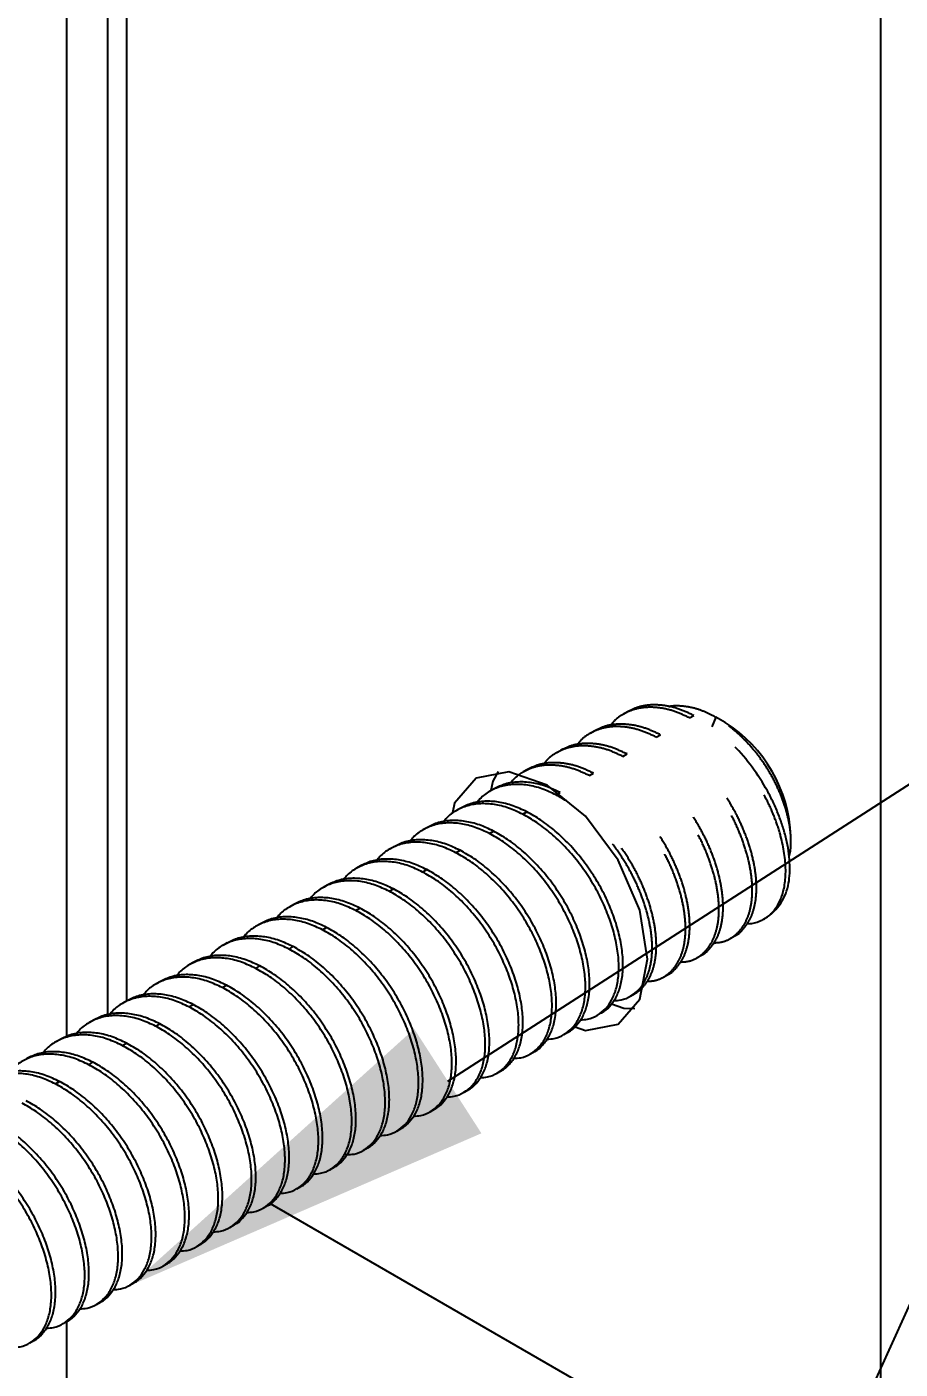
# Model space of a CAD drawing. Extents: x 0 to 11.1, y -12.5 to 0.1.
# Drawn here: x 8.37 to 8.949, y -8.87 to -7.981 of the extents above; entities that cross this region are included whole.
import ezdxf
from ezdxf import colors
from ezdxf.entities.mleader import LeaderData, LeaderLine
from ezdxf.math import Vec2, Vec3

# ---------------------------------------------------------------- set-up
doc = ezdxf.new("R2010")
doc.units = 0
doc.header["$LTSCALE"] = 0.5
doc.header["$MEASUREMENT"] = 0
doc.linetypes.add('HIDDEN', pattern=[0.375, 0.25, -0.125])
for name, color, linetype in [('Dimension', 10, 'CONTINUOUS'), ('FAB DWG', 221, 'CONTINUOUS'), ('Hardware', 242, 'CONTINUOUS'), ('Housing', 150, 'CONTINUOUS'), ('Mounting', 4, 'CONTINUOUS')]:
    doc.layers.add(name, color=color, linetype=linetype)
doc.styles.get("Standard").update_dxf_attribs({"font": 'arial.ttf'})

msp = doc.modelspace()

# ---------------------------------------------------------------- linework, layer by layer
at = {"layer": 'Dimension', "transparency": 16777216}
msp.add_open_spline([(7.91004, -4.92992), (9.6778, -5.28348), (9.98841, -6.83651), (10.29902, -8.38954), (11.12317, -8.82858)], degree=3, knots=[0, 0, 0, 0, 1, 1.757055, 1.757055, 1.757055, 1.757055], dxfattribs=at)
at = {"layer": 'Hardware', "linetype": 'HIDDEN', "lineweight": 25, "ltscale": 0.5, "transparency": 16777216}
for p, q in [((8.76809, -8.43441), (8.76533, -8.436)), ((8.80912, -8.43845), (8.81188, -8.43685)), ((8.82647, -8.43793), (8.82392, -8.4445)), ((8.8326, -8.44147), (8.82648, -8.43793)), ((8.74599, -8.44716), (8.74323, -8.44876)), ((8.78702, -8.4512), (8.78978, -8.44961)), ((8.7239, -8.45992), (8.72113, -8.46151)), ((8.76493, -8.46396), (8.76769, -8.46236)), ((8.87623, -8.52004), (8.87623, -8.51704)), ((8.84834, -8.57474), (8.84722, -8.57464)), ((8.85837, -8.57165), (8.85924, -8.57115))]:
    msp.add_line(p, q, dxfattribs=at)
at = {"layer": 'Hardware', "linetype": 'Continuous', "lineweight": 25, "transparency": 16777216}
for p, q in [((8.7018, -8.47267), (8.69904, -8.47427)), ((8.74283, -8.47672), (8.74559, -8.47512)), ((8.6797, -8.48543), (8.67694, -8.48703)), ((8.72073, -8.48947), (8.72349, -8.48788)), ((8.65761, -8.49819), (8.65484, -8.49978)), ((8.69863, -8.50223), (8.7014, -8.50063)), ((8.63551, -8.51094), (8.63275, -8.51254)), ((8.67654, -8.51498), (8.6793, -8.51339)), ((8.61341, -8.5237), (8.61065, -8.52529)), ((8.65444, -8.52774), (8.6572, -8.52615)), ((8.59131, -8.53646), (8.58855, -8.53805)), ((8.63234, -8.5405), (8.63511, -8.5389)), ((8.56922, -8.54921), (8.56646, -8.55081)), ((8.61025, -8.55325), (8.61301, -8.55166)), ((8.54712, -8.56197), (8.54436, -8.56356)), ((8.58815, -8.56601), (8.59091, -8.56442)), ((8.52502, -8.57473), (8.52226, -8.57632)), ((8.56605, -8.57877), (8.56881, -8.57717)), ((8.83627, -8.58441), (8.83904, -8.58282)), ((8.50293, -8.58748), (8.50016, -8.58908)), ((8.54395, -8.59152), (8.54672, -8.58993)), ((8.48083, -8.60024), (8.47807, -8.60183)), ((8.81418, -8.59717), (8.81694, -8.59557)), ((8.52186, -8.60428), (8.52462, -8.60268)), ((8.79208, -8.60992), (8.79484, -8.60833)), ((8.45873, -8.61299), (8.45597, -8.61459)), ((8.49976, -8.61704), (8.50252, -8.61544)), ((8.43663, -8.62575), (8.43387, -8.62735)), ((8.47766, -8.62979), (8.48043, -8.6282)), ((8.76998, -8.62268), (8.77274, -8.62108)), ((8.74789, -8.63544), (8.75065, -8.63384)), ((8.41454, -8.63851), (8.41178, -8.6401)), ((8.45557, -8.64255), (8.45833, -8.64095)), ((8.72579, -8.64819), (8.72855, -8.6466)), ((8.39244, -8.65126), (8.38968, -8.65286)), ((8.43347, -8.6553), (8.43623, -8.65371)), ((8.70369, -8.66095), (8.70645, -8.65935)), ((8.41137, -8.66806), (8.41413, -8.66647)), ((8.68159, -8.6737), (8.68436, -8.67211)), ((8.38927, -8.68082), (8.39204, -8.67922)), ((8.6595, -8.68646), (8.66226, -8.68487)), ((8.6374, -8.69922), (8.64016, -8.69762)), ((8.6153, -8.71197), (8.61806, -8.71038)), ((8.59321, -8.72473), (8.59597, -8.72314)), ((8.57111, -8.73749), (8.57387, -8.73589)), ((8.54901, -8.75024), (8.55177, -8.74865)), ((8.52691, -8.763), (8.52968, -8.7614)), ((8.50482, -8.77576), (8.50758, -8.77416)), ((8.48272, -8.78851), (8.48548, -8.78692)), ((8.46062, -8.80127), (8.46339, -8.79967)), ((8.43853, -8.81402), (8.44129, -8.81243)), ((8.41643, -8.82678), (8.41919, -8.82519)), ((8.39433, -8.83954), (8.39709, -8.83794)), ((8.37223, -8.85229), (8.375, -8.8507))]:
    msp.add_line(p, q, dxfattribs=at)
at = {"layer": 'Hardware', "linetype": 'HIDDEN', "lineweight": 25, "ltscale": 0.5, "transparency": 16777216}
for centre, radius, start, end in [((8.78215, -8.52097), 0.09416, 2.3969, 57.59772), ((8.84077, -8.54208), 0.03444, 302.43342, 350.1293)]:
    msp.add_arc(centre, radius, start, end, dxfattribs=at)
for points, knots in [([(8.80912, -8.43845), (8.806, -8.43699), (8.79967, -8.43403), (8.79024, -8.43174), (8.78109, -8.43117), (8.77255, -8.43254), (8.76504, -8.43586), (8.75974, -8.43958), (8.75739, -8.44264), (8.75675, -8.44349)], [0, 0, 0, 0, 0.151926, 0.308348, 0.467462, 0.627264, 0.785696, 0.940807, 1, 1, 1, 1]), ([(8.81188, -8.43685), (8.80876, -8.4354), (8.80243, -8.43244), (8.793, -8.43014), (8.78387, -8.4296), (8.77536, -8.43087), (8.77049, -8.43326), (8.7681, -8.43443)], [0, 0, 0, 0, 0.194506, 0.394769, 0.598478, 0.803067, 1, 1, 1, 1]), ([(8.79527, -8.43099), (8.7953, -8.43098), (8.79771, -8.43016), (8.8033, -8.43028), (8.81127, -8.43138), (8.81911, -8.43403), (8.82402, -8.43663), (8.82647, -8.43793)], [0, 0, 0, 0, 0.003153, 0.276685, 0.550218, 0.775109, 1, 1, 1, 1]), ([(8.84834, -8.57474), (8.85342, -8.57429), (8.85792, -8.57244), (8.86516, -8.56646), (8.86791, -8.56248), (8.87178, -8.55228), (8.87281, -8.54605), (8.87267, -8.53212), (8.87151, -8.52443), (8.86835, -8.51278), (8.86707, -8.50888), (8.86412, -8.50119), (8.86249, -8.49744), (8.85684, -8.48604), (8.85209, -8.47833), (8.84112, -8.46397), (8.83492, -8.45734), (8.82206, -8.44621), (8.81544, -8.44171), (8.80912, -8.43845)], [0, 0, 0, 0, 0.125, 0.125, 0.25, 0.25, 0.375, 0.375, 0.5, 0.5, 0.5625, 0.5625, 0.625, 0.625, 0.75, 0.75, 0.875, 0.875, 1, 1, 1, 1]), ([(8.8747, -8.54799), (8.87616, -8.53959), (8.87558, -8.52929), (8.8718, -8.51324), (8.87007, -8.50781), (8.86591, -8.4972), (8.8635, -8.49201), (8.85478, -8.4762), (8.84709, -8.46575), (8.82997, -8.4483), (8.82063, -8.44137), (8.81188, -8.43685)], [0, 0, 0, 0, 0.25, 0.25, 0.375, 0.375, 0.5, 0.5, 0.75, 0.75, 1, 1, 1, 1]), ([(8.87495, -8.53052), (8.87514, -8.5299), (8.87603, -8.52702), (8.87638, -8.52074), (8.8759, -8.51193), (8.874, -8.50235), (8.87091, -8.49255), (8.86662, -8.48261), (8.86124, -8.47288), (8.85477, -8.46343), (8.84743, -8.4547), (8.8394, -8.44696), (8.83232, -8.44148), (8.82796, -8.43883), (8.82647, -8.43793)], [0, 0, 0, 0, 0.024554, 0.114097, 0.206237, 0.29578, 0.38792, 0.477445, 0.569337, 0.662891, 0.759127, 0.853179, 0.949958, 1, 1, 1, 1]), ([(8.78702, -8.4512), (8.7839, -8.44975), (8.77757, -8.44679), (8.76814, -8.44449), (8.759, -8.44393), (8.75046, -8.4453), (8.74295, -8.44862), (8.73764, -8.45233), (8.7353, -8.4554), (8.73465, -8.45625)], [0, 0, 0, 0, 0.151926, 0.308348, 0.467462, 0.627264, 0.785696, 0.940807, 1, 1, 1, 1]), ([(8.78978, -8.44961), (8.78667, -8.44815), (8.78033, -8.44519), (8.7709, -8.44289), (8.76177, -8.44236), (8.75326, -8.44362), (8.7484, -8.44601), (8.74601, -8.44719)], [0, 0, 0, 0, 0.194506, 0.394769, 0.598478, 0.803067, 1, 1, 1, 1]), ([(8.83902, -8.58279), (8.83908, -8.58276), (8.84125, -8.58191), (8.84457, -8.57862), (8.84885, -8.57294), (8.85177, -8.56562), (8.85339, -8.55692), (8.85354, -8.54699), (8.85221, -8.53621), (8.84946, -8.52498), (8.84546, -8.51369), (8.8403, -8.50245), (8.83391, -8.49141), (8.82634, -8.48076), (8.81781, -8.4709), (8.80866, -8.46224), (8.79924, -8.45494), (8.7929, -8.45137), (8.78978, -8.44961)], [0, 0, 0, 0, 0.001968, 0.068157, 0.132484, 0.198032, 0.265254, 0.333347, 0.40144, 0.468662, 0.53421, 0.598537, 0.664726, 0.732333, 0.800523, 0.868421, 0.93517, 1, 1, 1, 1]), ([(8.76493, -8.46396), (8.76181, -8.4625), (8.75547, -8.45954), (8.74605, -8.45725), (8.7369, -8.45669), (8.72836, -8.45806), (8.72085, -8.46137), (8.71554, -8.46509), (8.7132, -8.46816), (8.71255, -8.469)], [0, 0, 0, 0, 0.151926, 0.308348, 0.467462, 0.627264, 0.785696, 0.940807, 1, 1, 1, 1]), ([(8.76769, -8.46236), (8.76457, -8.46091), (8.75824, -8.45795), (8.74881, -8.45565), (8.73967, -8.45511), (8.73117, -8.45638), (8.7263, -8.45877), (8.72391, -8.45994)], [0, 0, 0, 0, 0.194506, 0.394769, 0.598478, 0.803067, 1, 1, 1, 1]), ([(8.82516, -8.58735), (8.82681, -8.58727), (8.83094, -8.58706), (8.83655, -8.58458), (8.84188, -8.58036), (8.84606, -8.5745), (8.84901, -8.56722), (8.85062, -8.55851), (8.85078, -8.54859), (8.84945, -8.5378), (8.8467, -8.52658), (8.8427, -8.51528), (8.83754, -8.50405), (8.83114, -8.49301), (8.82357, -8.48236), (8.81505, -8.47249), (8.8059, -8.46384), (8.79647, -8.45653), (8.79014, -8.45296), (8.78702, -8.4512)], [0, 0, 0, 0, 0.040713, 0.101572, 0.161156, 0.219063, 0.278069, 0.338583, 0.39988, 0.461177, 0.52169, 0.580697, 0.638603, 0.698187, 0.759046, 0.820431, 0.881553, 0.94164, 1, 1, 1, 1]), ([(8.74559, -8.47512), (8.74247, -8.47366), (8.73614, -8.47071), (8.72671, -8.46841), (8.71757, -8.46787), (8.70907, -8.46913), (8.7042, -8.47153), (8.70181, -8.4727)], [0, 0, 0, 0, 0.194506, 0.394769, 0.598478, 0.803067, 1, 1, 1, 1]), ([(8.80306, -8.60011), (8.80472, -8.60002), (8.80884, -8.59982), (8.81446, -8.59734), (8.81979, -8.59312), (8.82397, -8.58726), (8.82691, -8.57998), (8.82853, -8.57127), (8.82868, -8.56134), (8.82735, -8.55056), (8.8246, -8.53933), (8.8206, -8.52804), (8.81544, -8.5168), (8.80905, -8.50576), (8.80148, -8.49511), (8.79295, -8.48525), (8.7838, -8.47659), (8.77438, -8.46929), (8.76804, -8.46572), (8.76493, -8.46396)], [0, 0, 0, 0, 0.0407131, 0.1015725, 0.1611559, 0.2190628, 0.2780689, 0.3385827, 0.3998797, 0.4611766, 0.5216904, 0.5806966, 0.6386035, 0.6981869, 0.7590462, 0.8204315, 0.8815527, 0.9416399, 1, 1, 1, 1]), ([(8.81693, -8.59555), (8.81699, -8.59552), (8.81915, -8.59466), (8.82248, -8.59138), (8.82675, -8.5857), (8.82967, -8.57837), (8.83129, -8.56968), (8.83144, -8.55975), (8.83011, -8.54896), (8.82737, -8.53774), (8.82337, -8.52645), (8.8182, -8.51521), (8.81181, -8.50417), (8.80424, -8.49352), (8.79572, -8.48365), (8.78656, -8.475), (8.77714, -8.4677), (8.77081, -8.46412), (8.76769, -8.46236)], [0, 0, 0, 0, 0.001968, 0.068157, 0.132484, 0.198032, 0.265254, 0.333347, 0.40144, 0.468662, 0.53421, 0.598537, 0.664726, 0.732333, 0.800523, 0.868421, 0.93517, 1, 1, 1, 1]), ([(8.74283, -8.47672), (8.73971, -8.47526), (8.73338, -8.4723), (8.72395, -8.47001), (8.7148, -8.46944), (8.70626, -8.47081), (8.70009, -8.47354), (8.69672, -8.47565), (8.69573, -8.47637)], [0, 0, 0, 0, 0.151926, 0.3083484, 0.4674623, 0.6272637, 0.785696, 0.8567633, 0.8567633, 0.8567633, 0.8567633]), ([(8.78097, -8.61286), (8.78262, -8.61278), (8.78675, -8.61258), (8.79236, -8.6101), (8.79769, -8.60587), (8.80187, -8.60001), (8.80482, -8.59274), (8.80643, -8.58403), (8.80658, -8.5741), (8.80525, -8.56331), (8.80251, -8.55209), (8.79851, -8.5408), (8.79334, -8.52956), (8.78695, -8.51852), (8.77938, -8.50787), (8.77086, -8.498), (8.76171, -8.48935), (8.75228, -8.48205), (8.74595, -8.47848), (8.74283, -8.47672)], [0, 0, 0, 0, 0.040713, 0.101572, 0.161156, 0.219063, 0.278069, 0.338583, 0.39988, 0.461177, 0.52169, 0.580697, 0.638603, 0.698187, 0.759046, 0.820431, 0.881553, 0.94164, 1, 1, 1, 1]), ([(8.79483, -8.6083), (8.79489, -8.60828), (8.79705, -8.60742), (8.80038, -8.60414), (8.80465, -8.59846), (8.80757, -8.59113), (8.80919, -8.58243), (8.80935, -8.5725), (8.80801, -8.56172), (8.80527, -8.5505), (8.80127, -8.5392), (8.79611, -8.52796), (8.78971, -8.51693), (8.78214, -8.50627), (8.77362, -8.49641), (8.76447, -8.48776), (8.75504, -8.48045), (8.74871, -8.47688), (8.74559, -8.47512)], [0, 0, 0, 0, 0.001968, 0.068157, 0.132484, 0.198032, 0.265254, 0.333347, 0.40144, 0.468662, 0.53421, 0.598537, 0.664726, 0.732333, 0.800523, 0.868421, 0.93517, 1, 1, 1, 1]), ([(8.77766, -8.61734), (8.77785, -8.61713), (8.77955, -8.61521), (8.78255, -8.61121), (8.78548, -8.60389), (8.78709, -8.59519), (8.78725, -8.58526), (8.78592, -8.57448), (8.78317, -8.56325), (8.77917, -8.55196), (8.77401, -8.54072), (8.76762, -8.52968), (8.76005, -8.51903), (8.75152, -8.50917), (8.74237, -8.50051), (8.73294, -8.49321), (8.72661, -8.48964), (8.72349, -8.48788)], [0.0602588, 0.0602588, 0.0602588, 0.0602588, 0.0681568, 0.1324836, 0.1980315, 0.2652542, 0.3333469, 0.4014396, 0.4686623, 0.5342102, 0.598537, 0.6647261, 0.7323327, 0.8005235, 0.8684209, 0.9351698, 1, 1, 1, 1]), ([(8.77811, -8.61495), (8.77862, -8.61419), (8.78037, -8.6113), (8.78272, -8.60549), (8.78433, -8.59678), (8.78449, -8.58686), (8.78315, -8.57607), (8.78041, -8.56485), (8.77641, -8.55355), (8.77125, -8.54231), (8.76485, -8.53128), (8.75728, -8.52062), (8.74876, -8.51076), (8.73961, -8.50211), (8.73274, -8.49679), (8.72905, -8.49439), (8.72854, -8.49406)], [0.1969056, 0.1969056, 0.1969056, 0.1969056, 0.2190628, 0.2780689, 0.3385827, 0.3998797, 0.4611766, 0.5216904, 0.5806966, 0.6386035, 0.6981869, 0.7590462, 0.8204315, 0.8815527, 0.9416399, 0.9511995, 0.9511995, 0.9511995, 0.9511995])]:
    msp.add_open_spline(points, degree=3, knots=knots, dxfattribs=at)
at = {"layer": 'Hardware', "linetype": 'Continuous', "lineweight": 25, "transparency": 16777216}
for points, knots in [([(8.69573, -8.47637), (8.69455, -8.47723), (8.69267, -8.47886), (8.6911, -8.48091), (8.69046, -8.48176)], [0.8567633, 0.8567633, 0.8567633, 0.8567633, 0.9408067, 1, 1, 1, 1]), ([(8.72073, -8.48947), (8.71761, -8.48801), (8.71128, -8.48506), (8.70185, -8.48276), (8.69271, -8.4822), (8.68417, -8.48357), (8.67666, -8.48688), (8.67135, -8.4906), (8.66901, -8.49367), (8.66836, -8.49452)], [0, 0, 0, 0, 0.151926, 0.308348, 0.467462, 0.627264, 0.785696, 0.940807, 1, 1, 1, 1]), ([(8.71753, -8.48518), (8.71641, -8.4847), (8.71209, -8.48299), (8.70461, -8.48116), (8.69548, -8.48062), (8.68697, -8.48189), (8.6821, -8.48428), (8.67972, -8.48546)], [0.1239944, 0.1239944, 0.1239944, 0.1239944, 0.1945064, 0.3947694, 0.5984783, 0.8030672, 1, 1, 1, 1]), ([(8.69863, -8.50223), (8.69551, -8.50077), (8.68918, -8.49781), (8.67976, -8.49552), (8.67061, -8.49496), (8.66207, -8.49632), (8.65456, -8.49964), (8.64925, -8.50336), (8.64691, -8.50643), (8.64626, -8.50727)], [0, 0, 0, 0, 0.151926, 0.308348, 0.467462, 0.627264, 0.785696, 0.940807, 1, 1, 1, 1]), ([(8.7014, -8.50063), (8.69828, -8.49918), (8.69195, -8.49622), (8.68252, -8.49392), (8.67338, -8.49338), (8.66488, -8.49465), (8.66001, -8.49704), (8.65762, -8.49821)], [0, 0, 0, 0, 0.194506, 0.394769, 0.598478, 0.803067, 1, 1, 1, 1]), ([(8.73677, -8.63838), (8.73843, -8.63829), (8.74255, -8.63809), (8.74817, -8.63561), (8.7535, -8.63138), (8.75768, -8.62553), (8.76062, -8.61825), (8.76223, -8.60954), (8.76239, -8.59961), (8.76106, -8.58883), (8.75831, -8.5776), (8.75431, -8.56631), (8.74915, -8.55507), (8.74276, -8.54403), (8.73519, -8.53338), (8.72666, -8.52352), (8.71751, -8.51486), (8.70809, -8.50756), (8.70175, -8.50399), (8.69863, -8.50223)], [0, 0, 0, 0, 0.040713, 0.101572, 0.161156, 0.219063, 0.278069, 0.338583, 0.39988, 0.461177, 0.52169, 0.580697, 0.638603, 0.698187, 0.759046, 0.820431, 0.881553, 0.94164, 1, 1, 1, 1]), ([(8.75063, -8.63382), (8.7507, -8.63379), (8.75286, -8.63293), (8.75619, -8.62965), (8.76046, -8.62397), (8.76338, -8.61664), (8.765, -8.60795), (8.76515, -8.59802), (8.76382, -8.58723), (8.76108, -8.57601), (8.75708, -8.56472), (8.75191, -8.55348), (8.74552, -8.54244), (8.73795, -8.53179), (8.72943, -8.52192), (8.72027, -8.51327), (8.71085, -8.50596), (8.70452, -8.50239), (8.7014, -8.50063)], [0, 0, 0, 0, 0.001968, 0.068157, 0.132484, 0.198032, 0.265254, 0.333347, 0.40144, 0.468662, 0.53421, 0.598537, 0.664726, 0.732333, 0.800523, 0.868421, 0.93517, 1, 1, 1, 1]), ([(8.67654, -8.51498), (8.67342, -8.51353), (8.66709, -8.51057), (8.65766, -8.50828), (8.64851, -8.50771), (8.63997, -8.50908), (8.63246, -8.5124), (8.62715, -8.51612), (8.62481, -8.51918), (8.62417, -8.52003)], [0, 0, 0, 0, 0.151926, 0.308348, 0.467462, 0.627264, 0.785696, 0.940807, 1, 1, 1, 1]), ([(8.6793, -8.51339), (8.67618, -8.51193), (8.66985, -8.50898), (8.66042, -8.50668), (8.65128, -8.50614), (8.64278, -8.5074), (8.63791, -8.5098), (8.63552, -8.51097)], [0, 0, 0, 0, 0.1945064, 0.3947694, 0.5984783, 0.8030672, 1, 1, 1, 1]), ([(8.72854, -8.64657), (8.7286, -8.64655), (8.73076, -8.64569), (8.73409, -8.64241), (8.73836, -8.63673), (8.74128, -8.6294), (8.7429, -8.6207), (8.74306, -8.61077), (8.74172, -8.59999), (8.73898, -8.58877), (8.73498, -8.57747), (8.72982, -8.56623), (8.72342, -8.5552), (8.71585, -8.54454), (8.70733, -8.53468), (8.69818, -8.52603), (8.68875, -8.51872), (8.68242, -8.51515), (8.6793, -8.51339)], [0, 0, 0, 0, 0.001968, 0.068157, 0.132484, 0.198032, 0.265254, 0.333347, 0.40144, 0.468662, 0.53421, 0.598537, 0.664726, 0.732333, 0.800523, 0.868421, 0.93517, 1, 1, 1, 1]), ([(8.65444, -8.52774), (8.65132, -8.52628), (8.64499, -8.52333), (8.63556, -8.52103), (8.62641, -8.52047), (8.61788, -8.52184), (8.61037, -8.52515), (8.60506, -8.52887), (8.60272, -8.53194), (8.60207, -8.53279)], [0, 0, 0, 0, 0.151926, 0.308348, 0.467462, 0.627264, 0.785696, 0.940807, 1, 1, 1, 1]), ([(8.6572, -8.52615), (8.65408, -8.52469), (8.64775, -8.52173), (8.63832, -8.51943), (8.62919, -8.51889), (8.62068, -8.52016), (8.61581, -8.52255), (8.61342, -8.52373)], [0, 0, 0, 0, 0.194506, 0.394769, 0.598478, 0.803067, 1, 1, 1, 1]), ([(8.71467, -8.65113), (8.71633, -8.65105), (8.72046, -8.65085), (8.72607, -8.64837), (8.7314, -8.64414), (8.73558, -8.63828), (8.73853, -8.631), (8.74014, -8.62229), (8.74029, -8.61237), (8.73896, -8.60158), (8.73622, -8.59036), (8.73222, -8.57907), (8.72705, -8.56783), (8.72066, -8.55679), (8.71309, -8.54614), (8.70457, -8.53627), (8.69541, -8.52762), (8.68599, -8.52032), (8.67966, -8.51674), (8.67654, -8.51498)], [0, 0, 0, 0, 0.0407131, 0.1015725, 0.1611559, 0.2190628, 0.2780689, 0.3385827, 0.3998797, 0.4611766, 0.5216904, 0.5806966, 0.6386035, 0.6981869, 0.7590462, 0.8204315, 0.8815527, 0.9416399, 1, 1, 1, 1]), ([(8.69258, -8.66389), (8.69423, -8.66381), (8.69836, -8.6636), (8.70397, -8.66112), (8.7093, -8.6569), (8.71348, -8.65104), (8.71643, -8.64376), (8.71804, -8.63505), (8.7182, -8.62513), (8.71686, -8.61434), (8.71412, -8.60312), (8.71012, -8.59182), (8.70496, -8.58058), (8.69856, -8.56955), (8.69099, -8.55889), (8.68247, -8.54903), (8.67332, -8.54038), (8.66389, -8.53307), (8.65756, -8.5295), (8.65444, -8.52774)], [0, 0, 0, 0, 0.0407131, 0.1015725, 0.1611559, 0.2190628, 0.2780689, 0.3385827, 0.3998797, 0.4611766, 0.5216904, 0.5806966, 0.6386035, 0.6981869, 0.7590462, 0.8204315, 0.8815527, 0.9416399, 1, 1, 1, 1]), ([(8.70644, -8.65933), (8.7065, -8.6593), (8.70866, -8.65845), (8.71199, -8.65516), (8.71626, -8.64948), (8.71919, -8.64216), (8.7208, -8.63346), (8.72096, -8.62353), (8.71963, -8.61274), (8.71688, -8.60152), (8.71288, -8.59023), (8.70772, -8.57899), (8.70132, -8.56795), (8.69375, -8.5573), (8.68523, -8.54744), (8.67608, -8.53878), (8.66665, -8.53148), (8.66032, -8.52791), (8.6572, -8.52615)], [0, 0, 0, 0, 0.001968, 0.068157, 0.132484, 0.198032, 0.265254, 0.333347, 0.40144, 0.468662, 0.53421, 0.598537, 0.664726, 0.732333, 0.800523, 0.868421, 0.93517, 1, 1, 1, 1]), ([(8.63234, -8.5405), (8.62922, -8.53904), (8.62289, -8.53608), (8.61347, -8.53379), (8.60432, -8.53323), (8.59578, -8.53459), (8.58827, -8.53791), (8.58296, -8.54163), (8.58062, -8.54469), (8.57997, -8.54554)], [0, 0, 0, 0, 0.151926, 0.308348, 0.467462, 0.627264, 0.785696, 0.940807, 1, 1, 1, 1]), ([(8.63511, -8.5389), (8.63199, -8.53745), (8.62566, -8.53449), (8.61622, -8.53219), (8.60709, -8.53165), (8.59859, -8.53292), (8.59372, -8.53531), (8.59133, -8.53648)], [0, 0, 0, 0, 0.194506, 0.394769, 0.598478, 0.803067, 1, 1, 1, 1]), ([(8.68434, -8.67208), (8.6844, -8.67206), (8.68657, -8.6712), (8.68989, -8.66792), (8.69417, -8.66224), (8.69709, -8.65491), (8.69871, -8.64622), (8.69886, -8.63629), (8.69753, -8.6255), (8.69478, -8.61428), (8.69078, -8.60298), (8.68562, -8.59175), (8.67923, -8.58071), (8.67166, -8.57006), (8.66313, -8.56019), (8.65398, -8.55154), (8.64456, -8.54423), (8.63822, -8.54066), (8.63511, -8.5389)], [0, 0, 0, 0, 0.001968, 0.068157, 0.132484, 0.198032, 0.265254, 0.333347, 0.40144, 0.468662, 0.53421, 0.598537, 0.664726, 0.732333, 0.800523, 0.868421, 0.93517, 1, 1, 1, 1]), ([(8.61025, -8.55325), (8.60713, -8.5518), (8.6008, -8.54884), (8.59137, -8.54654), (8.58222, -8.54598), (8.57368, -8.54735), (8.56617, -8.55067), (8.56086, -8.55439), (8.55852, -8.55745), (8.55787, -8.5583)], [0, 0, 0, 0, 0.151926, 0.308348, 0.467462, 0.627264, 0.785696, 0.940807, 1, 1, 1, 1]), ([(8.61301, -8.55166), (8.60989, -8.5502), (8.60356, -8.54725), (8.59413, -8.54494), (8.58499, -8.54441), (8.57649, -8.54567), (8.57162, -8.54807), (8.56923, -8.54924)], [0, 0, 0, 0, 0.1945064, 0.3947694, 0.5984783, 0.8030672, 1, 1, 1, 1]), ([(8.67048, -8.67664), (8.67213, -8.67656), (8.67626, -8.67636), (8.68188, -8.67388), (8.6872, -8.66965), (8.69138, -8.6638), (8.69433, -8.65652), (8.69594, -8.64781), (8.6961, -8.63788), (8.69477, -8.6271), (8.69202, -8.61587), (8.68802, -8.60458), (8.68286, -8.59334), (8.67647, -8.5823), (8.66889, -8.57165), (8.66037, -8.56179), (8.65122, -8.55313), (8.64179, -8.54583), (8.63546, -8.54226), (8.63234, -8.5405)], [0, 0, 0, 0, 0.040713, 0.101572, 0.161156, 0.219063, 0.278069, 0.338583, 0.39988, 0.461177, 0.52169, 0.580697, 0.638603, 0.698187, 0.759046, 0.820431, 0.881553, 0.94164, 1, 1, 1, 1]), ([(8.59091, -8.56442), (8.58779, -8.56296), (8.58146, -8.56), (8.57203, -8.5577), (8.5629, -8.55716), (8.55439, -8.55843), (8.54952, -8.56082), (8.54713, -8.562)], [0, 0, 0, 0, 0.1945064, 0.3947694, 0.5984783, 0.8030672, 1, 1, 1, 1]), ([(8.64838, -8.6894), (8.65004, -8.68932), (8.65416, -8.68911), (8.65978, -8.68664), (8.66511, -8.68241), (8.66929, -8.67655), (8.67223, -8.66927), (8.67385, -8.66056), (8.674, -8.65064), (8.67267, -8.63985), (8.66993, -8.62863), (8.66593, -8.61734), (8.66076, -8.6061), (8.65437, -8.59506), (8.6468, -8.58441), (8.63828, -8.57454), (8.62912, -8.56589), (8.6197, -8.55858), (8.61337, -8.55501), (8.61025, -8.55325)], [0, 0, 0, 0, 0.040713, 0.101572, 0.161156, 0.219063, 0.278069, 0.338583, 0.39988, 0.461177, 0.52169, 0.580697, 0.638603, 0.698187, 0.759046, 0.820431, 0.881553, 0.94164, 1, 1, 1, 1]), ([(8.66225, -8.68484), (8.66231, -8.68482), (8.66447, -8.68396), (8.6678, -8.68068), (8.67207, -8.675), (8.67499, -8.66767), (8.67661, -8.65897), (8.67676, -8.64904), (8.67543, -8.63826), (8.67269, -8.62703), (8.66869, -8.61574), (8.66352, -8.6045), (8.65713, -8.59346), (8.64956, -8.58281), (8.64104, -8.57295), (8.63188, -8.56429), (8.62246, -8.55699), (8.61613, -8.55342), (8.61301, -8.55166)], [0, 0, 0, 0, 0.001968, 0.068157, 0.132484, 0.198032, 0.265254, 0.333347, 0.40144, 0.468662, 0.53421, 0.598537, 0.664726, 0.732333, 0.800523, 0.868421, 0.93517, 1, 1, 1, 1]), ([(8.58815, -8.56601), (8.58503, -8.56455), (8.5787, -8.56159), (8.56927, -8.5593), (8.56012, -8.55874), (8.55158, -8.56011), (8.54407, -8.56342), (8.53876, -8.56714), (8.53642, -8.57021), (8.53578, -8.57105)], [0, 0, 0, 0, 0.151926, 0.308348, 0.467462, 0.627264, 0.785696, 0.940807, 1, 1, 1, 1]), ([(8.62629, -8.70216), (8.62794, -8.70208), (8.63207, -8.70187), (8.63768, -8.69939), (8.64301, -8.69517), (8.64719, -8.68931), (8.65014, -8.68203), (8.65175, -8.67332), (8.6519, -8.66339), (8.65057, -8.65261), (8.64783, -8.64139), (8.64383, -8.63009), (8.63867, -8.61885), (8.63227, -8.60782), (8.6247, -8.59716), (8.61618, -8.5873), (8.60703, -8.57865), (8.5976, -8.57134), (8.59127, -8.56777), (8.58815, -8.56601)], [0, 0, 0, 0, 0.0407131, 0.1015725, 0.1611559, 0.2190628, 0.2780689, 0.3385827, 0.3998797, 0.4611766, 0.5216904, 0.5806966, 0.6386035, 0.6981869, 0.7590462, 0.8204315, 0.8815527, 0.9416399, 1, 1, 1, 1]), ([(8.64015, -8.6976), (8.64021, -8.69757), (8.64237, -8.69671), (8.6457, -8.69343), (8.64997, -8.68775), (8.65289, -8.68043), (8.65451, -8.67173), (8.65467, -8.6618), (8.65333, -8.65101), (8.65059, -8.63979), (8.64659, -8.6285), (8.64143, -8.61726), (8.63503, -8.60622), (8.62746, -8.59557), (8.61894, -8.5857), (8.60979, -8.57705), (8.60036, -8.56975), (8.59403, -8.56618), (8.59091, -8.56442)], [0, 0, 0, 0, 0.001968, 0.068157, 0.132484, 0.198032, 0.265254, 0.333347, 0.40144, 0.468662, 0.53421, 0.598537, 0.664726, 0.732333, 0.800523, 0.868421, 0.93517, 1, 1, 1, 1]), ([(8.56605, -8.57877), (8.56293, -8.57731), (8.5566, -8.57435), (8.54717, -8.57206), (8.53803, -8.57149), (8.52949, -8.57286), (8.52198, -8.57618), (8.51667, -8.5799), (8.51433, -8.58296), (8.51368, -8.58381)], [0, 0, 0, 0, 0.151926, 0.308348, 0.467462, 0.627264, 0.785696, 0.940807, 1, 1, 1, 1]), ([(8.56881, -8.57717), (8.56569, -8.57572), (8.55936, -8.57276), (8.54993, -8.57046), (8.5408, -8.56992), (8.53229, -8.57119), (8.52742, -8.57358), (8.52504, -8.57475)], [0, 0, 0, 0, 0.1945064, 0.3947694, 0.5984783, 0.8030672, 1, 1, 1, 1]), ([(8.54395, -8.59152), (8.54084, -8.59007), (8.5345, -8.58711), (8.52508, -8.58481), (8.51593, -8.58425), (8.50739, -8.58562), (8.49988, -8.58894), (8.49457, -8.59265), (8.49223, -8.59572), (8.49158, -8.59657)], [0, 0, 0, 0, 0.151926, 0.308348, 0.467462, 0.627264, 0.785696, 0.940807, 1, 1, 1, 1]), ([(8.54672, -8.58993), (8.5436, -8.58847), (8.53727, -8.58551), (8.52784, -8.58321), (8.5187, -8.58268), (8.5102, -8.58394), (8.50533, -8.58633), (8.50294, -8.58751)], [0, 0, 0, 0, 0.194506, 0.394769, 0.598478, 0.803067, 1, 1, 1, 1]), ([(8.60419, -8.71491), (8.60584, -8.71483), (8.60997, -8.71463), (8.61558, -8.71215), (8.62091, -8.70792), (8.62509, -8.70207), (8.62804, -8.69479), (8.62965, -8.68608), (8.62981, -8.67615), (8.62848, -8.66536), (8.62573, -8.65414), (8.62173, -8.64285), (8.61657, -8.63161), (8.61017, -8.62057), (8.6026, -8.60992), (8.59408, -8.60006), (8.58493, -8.5914), (8.5755, -8.5841), (8.56917, -8.58053), (8.56605, -8.57877)], [0, 0, 0, 0, 0.0407131, 0.1015725, 0.1611559, 0.2190628, 0.2780689, 0.3385827, 0.3998797, 0.4611766, 0.5216904, 0.5806966, 0.6386035, 0.6981869, 0.7590462, 0.8204315, 0.8815527, 0.9416399, 1, 1, 1, 1]), ([(8.61805, -8.71035), (8.61811, -8.71033), (8.62028, -8.70947), (8.6236, -8.70619), (8.62787, -8.70051), (8.6308, -8.69318), (8.63242, -8.68448), (8.63257, -8.67456), (8.63124, -8.66377), (8.62849, -8.65255), (8.62449, -8.64125), (8.61933, -8.63001), (8.61294, -8.61898), (8.60537, -8.60832), (8.59684, -8.59846), (8.58769, -8.58981), (8.57826, -8.5825), (8.57193, -8.57893), (8.56881, -8.57717)], [0, 0, 0, 0, 0.001968, 0.068157, 0.132484, 0.198032, 0.265254, 0.333347, 0.40144, 0.468662, 0.53421, 0.598537, 0.664726, 0.732333, 0.800523, 0.868421, 0.93517, 1, 1, 1, 1]), ([(8.58209, -8.72767), (8.58375, -8.72759), (8.58787, -8.72738), (8.59349, -8.7249), (8.59882, -8.72068), (8.603, -8.71482), (8.60594, -8.70754), (8.60755, -8.69883), (8.60771, -8.68891), (8.60638, -8.67812), (8.60363, -8.6669), (8.59963, -8.6556), (8.59447, -8.64437), (8.58808, -8.63333), (8.58051, -8.62268), (8.57198, -8.61281), (8.56283, -8.60416), (8.55341, -8.59685), (8.54707, -8.59328), (8.54395, -8.59152)], [0, 0, 0, 0, 0.0407131, 0.1015725, 0.1611559, 0.2190628, 0.2780689, 0.3385827, 0.3998797, 0.4611766, 0.5216904, 0.5806966, 0.6386035, 0.6981869, 0.7590462, 0.8204315, 0.8815527, 0.9416399, 1, 1, 1, 1]), ([(8.59595, -8.72311), (8.59602, -8.72308), (8.59818, -8.72223), (8.60151, -8.71894), (8.60578, -8.71327), (8.6087, -8.70594), (8.61032, -8.69724), (8.61047, -8.68731), (8.60914, -8.67653), (8.6064, -8.6653), (8.6024, -8.65401), (8.59723, -8.64277), (8.59084, -8.63173), (8.58327, -8.62108), (8.57475, -8.61122), (8.56559, -8.60256), (8.55617, -8.59526), (8.54984, -8.59169), (8.54672, -8.58993)], [0, 0, 0, 0, 0.001968, 0.068157, 0.132484, 0.198032, 0.265254, 0.333347, 0.40144, 0.468662, 0.53421, 0.598537, 0.664726, 0.732333, 0.800523, 0.868421, 0.93517, 1, 1, 1, 1]), ([(8.52186, -8.60428), (8.51874, -8.60282), (8.51241, -8.59986), (8.50298, -8.59757), (8.49383, -8.59701), (8.48529, -8.59838), (8.47778, -8.60169), (8.47247, -8.60541), (8.47013, -8.60848), (8.46949, -8.60932)], [0, 0, 0, 0, 0.151926, 0.308348, 0.467462, 0.627264, 0.785696, 0.940807, 1, 1, 1, 1]), ([(8.52462, -8.60268), (8.5215, -8.60123), (8.51517, -8.59827), (8.50574, -8.59597), (8.4966, -8.59543), (8.4881, -8.5967), (8.48323, -8.59909), (8.48084, -8.60026)], [0, 0, 0, 0, 0.1945064, 0.3947694, 0.5984783, 0.8030672, 1, 1, 1, 1]), ([(8.49976, -8.61704), (8.49664, -8.61558), (8.49031, -8.61262), (8.48088, -8.61033), (8.47173, -8.60976), (8.4632, -8.61113), (8.45569, -8.61445), (8.45038, -8.61817), (8.44804, -8.62123), (8.44739, -8.62208)], [0, 0, 0, 0, 0.151926, 0.308348, 0.467462, 0.627264, 0.785696, 0.940807, 1, 1, 1, 1]), ([(8.50252, -8.61544), (8.4994, -8.61398), (8.49307, -8.61103), (8.48364, -8.60873), (8.47451, -8.60819), (8.466, -8.60945), (8.46113, -8.61185), (8.45875, -8.61302)], [0, 0, 0, 0, 0.1945064, 0.3947694, 0.5984783, 0.8030672, 1, 1, 1, 1]), ([(8.55999, -8.74043), (8.56165, -8.74034), (8.56578, -8.74014), (8.57139, -8.73766), (8.57672, -8.73344), (8.5809, -8.72758), (8.58385, -8.7203), (8.58546, -8.71159), (8.58561, -8.70166), (8.58428, -8.69088), (8.58154, -8.67965), (8.57754, -8.66836), (8.57237, -8.65712), (8.56598, -8.64608), (8.55841, -8.63543), (8.54989, -8.62557), (8.54073, -8.61691), (8.53131, -8.60961), (8.52498, -8.60604), (8.52186, -8.60428)], [0, 0, 0, 0, 0.040713, 0.101572, 0.161156, 0.219063, 0.278069, 0.338583, 0.39988, 0.461177, 0.52169, 0.580697, 0.638603, 0.698187, 0.759046, 0.820431, 0.881553, 0.94164, 1, 1, 1, 1]), ([(8.57386, -8.73587), (8.57392, -8.73584), (8.57608, -8.73498), (8.57941, -8.7317), (8.58368, -8.72602), (8.5866, -8.71869), (8.58822, -8.71), (8.58838, -8.70007), (8.58704, -8.68928), (8.5843, -8.67806), (8.5803, -8.66677), (8.57514, -8.65553), (8.56874, -8.64449), (8.56117, -8.63384), (8.55265, -8.62397), (8.5435, -8.61532), (8.53407, -8.60802), (8.52774, -8.60444), (8.52462, -8.60268)], [0, 0, 0, 0, 0.001968, 0.068157, 0.132484, 0.198032, 0.265254, 0.333347, 0.40144, 0.468662, 0.53421, 0.598537, 0.664726, 0.732333, 0.800523, 0.868421, 0.93517, 1, 1, 1, 1]), ([(8.5379, -8.75318), (8.53955, -8.7531), (8.54368, -8.7529), (8.54929, -8.75042), (8.55462, -8.74619), (8.5588, -8.74033), (8.56175, -8.73306), (8.56336, -8.72435), (8.56352, -8.71442), (8.56218, -8.70363), (8.55944, -8.69241), (8.55544, -8.68112), (8.55028, -8.66988), (8.54388, -8.65884), (8.53631, -8.64819), (8.52779, -8.63832), (8.51864, -8.62967), (8.50921, -8.62237), (8.50288, -8.6188), (8.49976, -8.61704)], [0, 0, 0, 0, 0.040713, 0.101572, 0.161156, 0.219063, 0.278069, 0.338583, 0.39988, 0.461177, 0.52169, 0.580697, 0.638603, 0.698187, 0.759046, 0.820431, 0.881553, 0.94164, 1, 1, 1, 1]), ([(8.55176, -8.74862), (8.55182, -8.7486), (8.55398, -8.74774), (8.55731, -8.74446), (8.56158, -8.73878), (8.56451, -8.73145), (8.56612, -8.72275), (8.56628, -8.71282), (8.56495, -8.70204), (8.5622, -8.69082), (8.5582, -8.67952), (8.55304, -8.66828), (8.54664, -8.65725), (8.53907, -8.64659), (8.53055, -8.63673), (8.5214, -8.62808), (8.51197, -8.62077), (8.50564, -8.6172), (8.50252, -8.61544)], [0, 0, 0, 0, 0.001968, 0.068157, 0.132484, 0.198032, 0.265254, 0.333347, 0.40144, 0.468662, 0.53421, 0.598537, 0.664726, 0.732333, 0.800523, 0.868421, 0.93517, 1, 1, 1, 1]), ([(8.75887, -8.62562), (8.76052, -8.62554), (8.76465, -8.62533), (8.77026, -8.62285), (8.77493, -8.61915), (8.7773, -8.61616), (8.77811, -8.61495)], [0, 0, 0, 0, 0.0407131, 0.1015725, 0.1611559, 0.1969056, 0.1969056, 0.1969056, 0.1969056]), ([(8.77273, -8.62106), (8.77279, -8.62103), (8.7747, -8.62028), (8.77626, -8.61887), (8.77766, -8.61734)], [0, 0, 0, 0, 0.00196767, 0.06025882, 0.06025882, 0.06025882, 0.06025882]), ([(8.47766, -8.62979), (8.47454, -8.62833), (8.46821, -8.62538), (8.45879, -8.62308), (8.44964, -8.62252), (8.4411, -8.62389), (8.43359, -8.62721), (8.42828, -8.63092), (8.42594, -8.63399), (8.42529, -8.63484)], [0, 0, 0, 0, 0.151926, 0.308348, 0.467462, 0.627264, 0.785696, 0.940807, 1, 1, 1, 1]), ([(8.48043, -8.6282), (8.47731, -8.62674), (8.47098, -8.62378), (8.46154, -8.62148), (8.45241, -8.62094), (8.44391, -8.62221), (8.43904, -8.6246), (8.43665, -8.62578)], [0, 0, 0, 0, 0.194506, 0.394769, 0.598478, 0.803067, 1, 1, 1, 1]), ([(8.52966, -8.76138), (8.52973, -8.76135), (8.53189, -8.7605), (8.53521, -8.75721), (8.53949, -8.75153), (8.54241, -8.74421), (8.54403, -8.73551), (8.54418, -8.72558), (8.54285, -8.7148), (8.5401, -8.70357), (8.5361, -8.69228), (8.53094, -8.68104), (8.52455, -8.67), (8.51698, -8.65935), (8.50845, -8.64949), (8.4993, -8.64083), (8.48988, -8.63353), (8.48354, -8.62996), (8.48043, -8.6282)], [0, 0, 0, 0, 0.001968, 0.068157, 0.132484, 0.198032, 0.265254, 0.333347, 0.40144, 0.468662, 0.53421, 0.598537, 0.664726, 0.732333, 0.800523, 0.868421, 0.93517, 1, 1, 1, 1]), ([(8.45557, -8.64255), (8.45245, -8.64109), (8.44612, -8.63813), (8.43669, -8.63584), (8.42754, -8.63528), (8.419, -8.63664), (8.41149, -8.63996), (8.40618, -8.64368), (8.40384, -8.64675), (8.4032, -8.64759)], [0, 0, 0, 0, 0.151926, 0.308348, 0.467462, 0.627264, 0.785696, 0.940807, 1, 1, 1, 1]), ([(8.45833, -8.64095), (8.45521, -8.6395), (8.44888, -8.63654), (8.43945, -8.63424), (8.43031, -8.6337), (8.42181, -8.63497), (8.41694, -8.63736), (8.41455, -8.63853)], [0, 0, 0, 0, 0.1945064, 0.3947694, 0.5984783, 0.8030672, 1, 1, 1, 1]), ([(8.5158, -8.76594), (8.51745, -8.76586), (8.52158, -8.76565), (8.5272, -8.76317), (8.53252, -8.75895), (8.5367, -8.75309), (8.53965, -8.74581), (8.54126, -8.7371), (8.54142, -8.72718), (8.54009, -8.71639), (8.53734, -8.70517), (8.53334, -8.69387), (8.52818, -8.68263), (8.52179, -8.6716), (8.51422, -8.66094), (8.50569, -8.65108), (8.49654, -8.64243), (8.48711, -8.63512), (8.48078, -8.63155), (8.47766, -8.62979)], [0, 0, 0, 0, 0.0407131, 0.1015725, 0.1611559, 0.2190628, 0.2780689, 0.3385827, 0.3998797, 0.4611766, 0.5216904, 0.5806966, 0.6386035, 0.6981869, 0.7590462, 0.8204315, 0.8815527, 0.9416399, 1, 1, 1, 1]), ([(8.43623, -8.65371), (8.43311, -8.65225), (8.42678, -8.6493), (8.41735, -8.647), (8.40822, -8.64646), (8.39971, -8.64772), (8.39484, -8.65012), (8.39245, -8.65129)], [0, 0, 0, 0, 0.194506, 0.394769, 0.598478, 0.803067, 1, 1, 1, 1]), ([(8.4937, -8.7787), (8.49536, -8.77861), (8.49948, -8.77841), (8.5051, -8.77593), (8.51043, -8.7717), (8.51461, -8.76585), (8.51756, -8.75857), (8.51917, -8.74986), (8.51932, -8.73993), (8.51799, -8.72915), (8.51525, -8.71792), (8.51125, -8.70663), (8.50608, -8.69539), (8.49969, -8.68435), (8.49212, -8.6737), (8.4836, -8.66384), (8.47444, -8.65518), (8.46502, -8.64788), (8.45869, -8.64431), (8.45557, -8.64255)], [0, 0, 0, 0, 0.0407131, 0.1015725, 0.1611559, 0.2190628, 0.2780689, 0.3385827, 0.3998797, 0.4611766, 0.5216904, 0.5806966, 0.6386035, 0.6981869, 0.7590462, 0.8204315, 0.8815527, 0.9416399, 1, 1, 1, 1]), ([(8.50757, -8.77414), (8.50763, -8.77411), (8.50979, -8.77325), (8.51312, -8.76997), (8.51739, -8.76429), (8.52031, -8.75696), (8.52193, -8.74827), (8.52208, -8.73834), (8.52075, -8.72755), (8.51801, -8.71633), (8.51401, -8.70504), (8.50884, -8.6938), (8.50245, -8.68276), (8.49488, -8.67211), (8.48636, -8.66224), (8.47721, -8.65359), (8.46778, -8.64628), (8.46145, -8.64271), (8.45833, -8.64095)], [0, 0, 0, 0, 0.001968, 0.068157, 0.132484, 0.198032, 0.265254, 0.333347, 0.40144, 0.468662, 0.53421, 0.598537, 0.664726, 0.732333, 0.800523, 0.868421, 0.93517, 1, 1, 1, 1]), ([(8.43347, -8.6553), (8.43035, -8.65385), (8.42402, -8.65089), (8.41459, -8.6486), (8.40544, -8.64803), (8.3969, -8.6494), (8.38939, -8.65272), (8.38409, -8.65644), (8.38174, -8.6595), (8.3811, -8.66035)], [0, 0, 0, 0, 0.151926, 0.308348, 0.467462, 0.627264, 0.785696, 0.940807, 1, 1, 1, 1]), ([(8.47161, -8.79145), (8.47326, -8.79137), (8.47739, -8.79117), (8.483, -8.78869), (8.48833, -8.78446), (8.49251, -8.7786), (8.49546, -8.77132), (8.49707, -8.76261), (8.49723, -8.75269), (8.49589, -8.7419), (8.49315, -8.73068), (8.48915, -8.71939), (8.48399, -8.70815), (8.47759, -8.69711), (8.47002, -8.68646), (8.4615, -8.67659), (8.45235, -8.66794), (8.44292, -8.66064), (8.43659, -8.65706), (8.43347, -8.6553)], [0, 0, 0, 0, 0.040713, 0.101572, 0.161156, 0.219063, 0.278069, 0.338583, 0.39988, 0.461177, 0.52169, 0.580697, 0.638603, 0.698187, 0.759046, 0.820431, 0.881553, 0.94164, 1, 1, 1, 1]), ([(8.48547, -8.78689), (8.48553, -8.78687), (8.48769, -8.78601), (8.49102, -8.78273), (8.49529, -8.77705), (8.49821, -8.76972), (8.49983, -8.76102), (8.49999, -8.75109), (8.49865, -8.74031), (8.49591, -8.72909), (8.49191, -8.71779), (8.48675, -8.70655), (8.48035, -8.69552), (8.47278, -8.68486), (8.46426, -8.675), (8.45511, -8.66635), (8.44568, -8.65904), (8.43935, -8.65547), (8.43623, -8.65371)], [0, 0, 0, 0, 0.001968, 0.068157, 0.132484, 0.198032, 0.265254, 0.333347, 0.40144, 0.468662, 0.53421, 0.598537, 0.664726, 0.732333, 0.800523, 0.868421, 0.93517, 1, 1, 1, 1]), ([(8.41137, -8.66806), (8.40825, -8.6666), (8.40192, -8.66365), (8.39249, -8.66135), (8.38335, -8.66079), (8.37481, -8.66216), (8.3673, -8.66547), (8.36199, -8.66919), (8.35965, -8.67226), (8.359, -8.67311)], [0, 0, 0, 0, 0.151926, 0.308348, 0.467462, 0.627264, 0.785696, 0.940807, 1, 1, 1, 1]), ([(8.41413, -8.66647), (8.41101, -8.66501), (8.40468, -8.66205), (8.39525, -8.65975), (8.38612, -8.65921), (8.37761, -8.66048), (8.37275, -8.66287), (8.37036, -8.66405)], [0, 0, 0, 0, 0.194506, 0.394769, 0.598478, 0.803067, 1, 1, 1, 1]), ([(8.39204, -8.67922), (8.38892, -8.67777), (8.38259, -8.67481), (8.37316, -8.67251), (8.36402, -8.67197), (8.35552, -8.67324), (8.35065, -8.67563), (8.34826, -8.6768)], [0, 0, 0, 0, 0.194506, 0.394769, 0.598478, 0.803067, 1, 1, 1, 1]), ([(8.44951, -8.80421), (8.45116, -8.80413), (8.45529, -8.80392), (8.4609, -8.80144), (8.46623, -8.79722), (8.47041, -8.79136), (8.47336, -8.78408), (8.47497, -8.77537), (8.47513, -8.76545), (8.4738, -8.75466), (8.47105, -8.74344), (8.46705, -8.73214), (8.46189, -8.7209), (8.45549, -8.70987), (8.44792, -8.69921), (8.4394, -8.68935), (8.43025, -8.6807), (8.42082, -8.67339), (8.41449, -8.66982), (8.41137, -8.66806)], [0, 0, 0, 0, 0.0407131, 0.1015725, 0.1611559, 0.2190628, 0.2780689, 0.3385827, 0.3998797, 0.4611766, 0.5216904, 0.5806966, 0.6386035, 0.6981869, 0.7590462, 0.8204315, 0.8815527, 0.9416399, 1, 1, 1, 1]), ([(8.46337, -8.79965), (8.46343, -8.79962), (8.4656, -8.79877), (8.46892, -8.79548), (8.47319, -8.7898), (8.47612, -8.78248), (8.47774, -8.77378), (8.47789, -8.76385), (8.47656, -8.75307), (8.47381, -8.74184), (8.46981, -8.73055), (8.46465, -8.71931), (8.45826, -8.70827), (8.45069, -8.69762), (8.44216, -8.68776), (8.43301, -8.6791), (8.42359, -8.6718), (8.41725, -8.66823), (8.41413, -8.66647)], [0, 0, 0, 0, 0.001968, 0.068157, 0.132484, 0.198032, 0.265254, 0.333347, 0.40144, 0.468662, 0.53421, 0.598537, 0.664726, 0.732333, 0.800523, 0.868421, 0.93517, 1, 1, 1, 1]), ([(8.38927, -8.68082), (8.38616, -8.67936), (8.37982, -8.6764), (8.3704, -8.67411), (8.36125, -8.67355), (8.35271, -8.67491), (8.3452, -8.67823), (8.33989, -8.68195), (8.33755, -8.68501), (8.3369, -8.68586)], [0, 0, 0, 0, 0.151926, 0.308348, 0.467462, 0.627264, 0.785696, 0.940807, 1, 1, 1, 1]), ([(8.42741, -8.81696), (8.42907, -8.81688), (8.43319, -8.81668), (8.43881, -8.8142), (8.44414, -8.80997), (8.44832, -8.80412), (8.45126, -8.79684), (8.45287, -8.78813), (8.45303, -8.7782), (8.4517, -8.76742), (8.44895, -8.75619), (8.44495, -8.7449), (8.43979, -8.73366), (8.4334, -8.72262), (8.42583, -8.71197), (8.4173, -8.70211), (8.40815, -8.69345), (8.39873, -8.68615), (8.39239, -8.68258), (8.38927, -8.68082)], [0, 0, 0, 0, 0.040713, 0.101572, 0.161156, 0.219063, 0.278069, 0.338583, 0.39988, 0.461177, 0.52169, 0.580697, 0.638603, 0.698187, 0.759046, 0.820431, 0.881553, 0.94164, 1, 1, 1, 1]), ([(8.44127, -8.8124), (8.44134, -8.81238), (8.4435, -8.81152), (8.44683, -8.80824), (8.4511, -8.80256), (8.45402, -8.79523), (8.45564, -8.78654), (8.45579, -8.77661), (8.45446, -8.76582), (8.45172, -8.7546), (8.44772, -8.74331), (8.44255, -8.73207), (8.43616, -8.72103), (8.42859, -8.71038), (8.42007, -8.70051), (8.41091, -8.69186), (8.40149, -8.68455), (8.39516, -8.68098), (8.39204, -8.67922)], [0, 0, 0, 0, 0.001968, 0.068157, 0.132484, 0.198032, 0.265254, 0.333347, 0.40144, 0.468662, 0.53421, 0.598537, 0.664726, 0.732333, 0.800523, 0.868421, 0.93517, 1, 1, 1, 1]), ([(8.40531, -8.82972), (8.40697, -8.82964), (8.4111, -8.82943), (8.41671, -8.82696), (8.42204, -8.82273), (8.42622, -8.81687), (8.42917, -8.80959), (8.43078, -8.80088), (8.43093, -8.79096), (8.4296, -8.78017), (8.42686, -8.76895), (8.42286, -8.75766), (8.41769, -8.74642), (8.4113, -8.73538), (8.40373, -8.72473), (8.39521, -8.71486), (8.38605, -8.70621), (8.37663, -8.6989), (8.3703, -8.69533), (8.36718, -8.69357)], [0, 0, 0, 0, 0.0407131, 0.1015725, 0.1611559, 0.2190628, 0.2780689, 0.3385827, 0.3998797, 0.4611766, 0.5216904, 0.5806966, 0.6386035, 0.6981869, 0.7590462, 0.8204315, 0.8815527, 0.9416399, 1, 1, 1, 1]), ([(8.41918, -8.82516), (8.41924, -8.82514), (8.4214, -8.82428), (8.42473, -8.821), (8.429, -8.81532), (8.43192, -8.80799), (8.43354, -8.79929), (8.4337, -8.78936), (8.43236, -8.77858), (8.42962, -8.76735), (8.42562, -8.75606), (8.42046, -8.74482), (8.41406, -8.73378), (8.40649, -8.72313), (8.39797, -8.71327), (8.38882, -8.70461), (8.37939, -8.69731), (8.37306, -8.69374), (8.36994, -8.69198)], [0, 0, 0, 0, 0.001968, 0.068157, 0.132484, 0.198032, 0.265254, 0.333347, 0.40144, 0.468662, 0.53421, 0.598537, 0.664726, 0.732333, 0.800523, 0.868421, 0.93517, 1, 1, 1, 1]), ([(8.38322, -8.84248), (8.38487, -8.8424), (8.389, -8.84219), (8.39461, -8.83971), (8.39994, -8.83549), (8.40412, -8.82963), (8.40707, -8.82235), (8.40868, -8.81364), (8.40884, -8.80371), (8.4075, -8.79293), (8.40476, -8.78171), (8.40076, -8.77041), (8.3956, -8.75917), (8.3892, -8.74814), (8.38163, -8.73748), (8.37311, -8.72762), (8.36396, -8.71897), (8.35453, -8.71166), (8.3482, -8.70809), (8.34508, -8.70633)], [0, 0, 0, 0, 0.040713, 0.101572, 0.161156, 0.219063, 0.278069, 0.338583, 0.39988, 0.461177, 0.52169, 0.580697, 0.638603, 0.698187, 0.759046, 0.820431, 0.881553, 0.94164, 1, 1, 1, 1]), ([(8.39708, -8.83792), (8.39714, -8.83789), (8.3993, -8.83703), (8.40263, -8.83375), (8.4069, -8.82807), (8.40983, -8.82075), (8.41144, -8.81205), (8.4116, -8.80212), (8.41027, -8.79133), (8.40752, -8.78011), (8.40352, -8.76882), (8.39836, -8.75758), (8.39197, -8.74654), (8.38439, -8.73589), (8.37587, -8.72603), (8.36672, -8.71737), (8.35729, -8.71007), (8.35096, -8.7065), (8.34784, -8.70474)], [0, 0, 0, 0, 0.001968, 0.068157, 0.132484, 0.198032, 0.265254, 0.333347, 0.40144, 0.468662, 0.53421, 0.598537, 0.664726, 0.732333, 0.800523, 0.868421, 0.93517, 1, 1, 1, 1]), ([(8.37498, -8.85067), (8.37505, -8.85065), (8.37721, -8.84979), (8.38053, -8.84651), (8.38481, -8.84083), (8.38773, -8.8335), (8.38935, -8.8248), (8.3895, -8.81488), (8.38817, -8.80409), (8.38543, -8.79287), (8.38143, -8.78157), (8.37626, -8.77034), (8.36987, -8.7593), (8.3623, -8.74865), (8.35378, -8.73878), (8.34462, -8.73013), (8.3352, -8.72282), (8.32887, -8.71925), (8.32575, -8.71749)], [0, 0, 0, 0, 0.001968, 0.068157, 0.132484, 0.198032, 0.265254, 0.333347, 0.40144, 0.468662, 0.53421, 0.598537, 0.664726, 0.732333, 0.800523, 0.868421, 0.93517, 1, 1, 1, 1]), ([(8.36112, -8.85523), (8.36278, -8.85515), (8.3669, -8.85495), (8.37252, -8.85247), (8.37784, -8.84824), (8.38202, -8.84239), (8.38497, -8.83511), (8.38658, -8.8264), (8.38674, -8.81647), (8.38541, -8.80568), (8.38266, -8.79446), (8.37866, -8.78317), (8.3735, -8.77193), (8.36711, -8.76089), (8.35954, -8.75024), (8.35101, -8.74038), (8.34186, -8.73172), (8.33243, -8.72442), (8.3261, -8.72085), (8.32298, -8.71909)], [0, 0, 0, 0, 0.040713, 0.101572, 0.161156, 0.219063, 0.278069, 0.338583, 0.39988, 0.461177, 0.52169, 0.580697, 0.638603, 0.698187, 0.759046, 0.820431, 0.881553, 0.94164, 1, 1, 1, 1])]:
    msp.add_open_spline(points, degree=3, knots=knots, dxfattribs=at)
for points in [[(8.72349, -8.48788), (8.7215, -8.48695), (8.71952, -8.48602), (8.71753, -8.48518)], [(8.72854, -8.49406), (8.72595, -8.49241), (8.72334, -8.49094), (8.72073, -8.48947)]]:
    msp.add_open_spline(points, degree=3, dxfattribs=at)
at = {"layer": 'Housing', "transparency": 16777216}
for p, q in [((8.39659, -7.70042), (8.39659, -8.64934)), ((8.39659, -8.83823), (8.39659, -10.02242))]:
    msp.add_line(p, q, dxfattribs=at)
at = {"layer": 'Mounting', "transparency": 16777216}
for p, q in [((8.42368, -7.17303), (8.42368, -8.6349)), ((8.43654, -8.6258), (8.43654, -7.19095)), ((8.93583, -9.37928), (8.93583, -7.88746)), ((8.8386, -8.93742), (8.53173, -8.76026))]:
    msp.add_line(p, q, dxfattribs=at)
at = {"layer": 'Mounting', "transparency": 16777216, "flags": 128}
for points in [[(8.73336, -8.64296), (8.7403, -8.64537), (8.76186, -8.64118), (8.77627, -8.6246), (8.78133, -8.59815), (8.77627, -8.56585), (8.76186, -8.53264), (8.7403, -8.50355), (8.71486, -8.48302), (8.68942, -8.47418), (8.66786, -8.47837), (8.65345, -8.49495), (8.65222, -8.5014)], [(8.6823, -8.47407), (8.67884, -8.4803), (8.67762, -8.48663)], [(8.75745, -8.62786), (8.76568, -8.63072), (8.7728, -8.63083)]]:
    msp.add_lwpolyline(points, dxfattribs=at)

# ---------------------------------------------------------------- leaders
at = {"layer": 'FAB DWG', "transparency": 16777216}
ml = msp.add_multileader_mtext('Standard', dxfattribs=at)
ml.set_content('HW83201 (x2)\\PHW08320 (x2)', color=256)
ml.set_leader_properties()
ml.build(insert=Vec2(0, 0))
ml.multileader.update_dxf_attribs({"text_right_attachment_type": 2, "dogleg_length": 0.36, "arrow_head_size": 0.25})
ctx = ml.context
ctx.base_point, ctx.char_height, ctx.arrow_head_size, ctx.landing_gap_size, ctx.plane_origin = Vec3(8.40351, -10.83528), 0.25, 0.25, 0.09, Vec3(10.40616, -10.80024)
ctx.right_attachment = 2
notes = []
notes.append((ctx, [(1, (1, 1, 0), (8.04351, -10.83528), (1, 0), 0.36, [(1, [(8.43881, -8.8142), (9.17524, -8.34042)], 0, [])])]))
ctx.mtext.insert, ctx.mtext.flow_direction = Vec3(8.49351, -10.67353), 5
for ctx, leaders in notes:
    for number, flags, end, landing, length, lines in leaders:
        leader = LeaderData()
        leader.index, (leader.has_last_leader_line, leader.has_dogleg_vector, leader.attachment_direction) = number, flags
        leader.last_leader_point, leader.dogleg_vector, leader.dogleg_length = Vec3(end), Vec3(landing), length
        for number, points, colour, breaks in lines:
            line = LeaderLine()
            line.index, line.vertices, line.color, line.breaks = number, Vec3.list(points), colors.encode_raw_color(colour), breaks
            leader.lines.append(line)
        ctx.leaders.append(leader)

doc.saveas('drawing.dxf')
